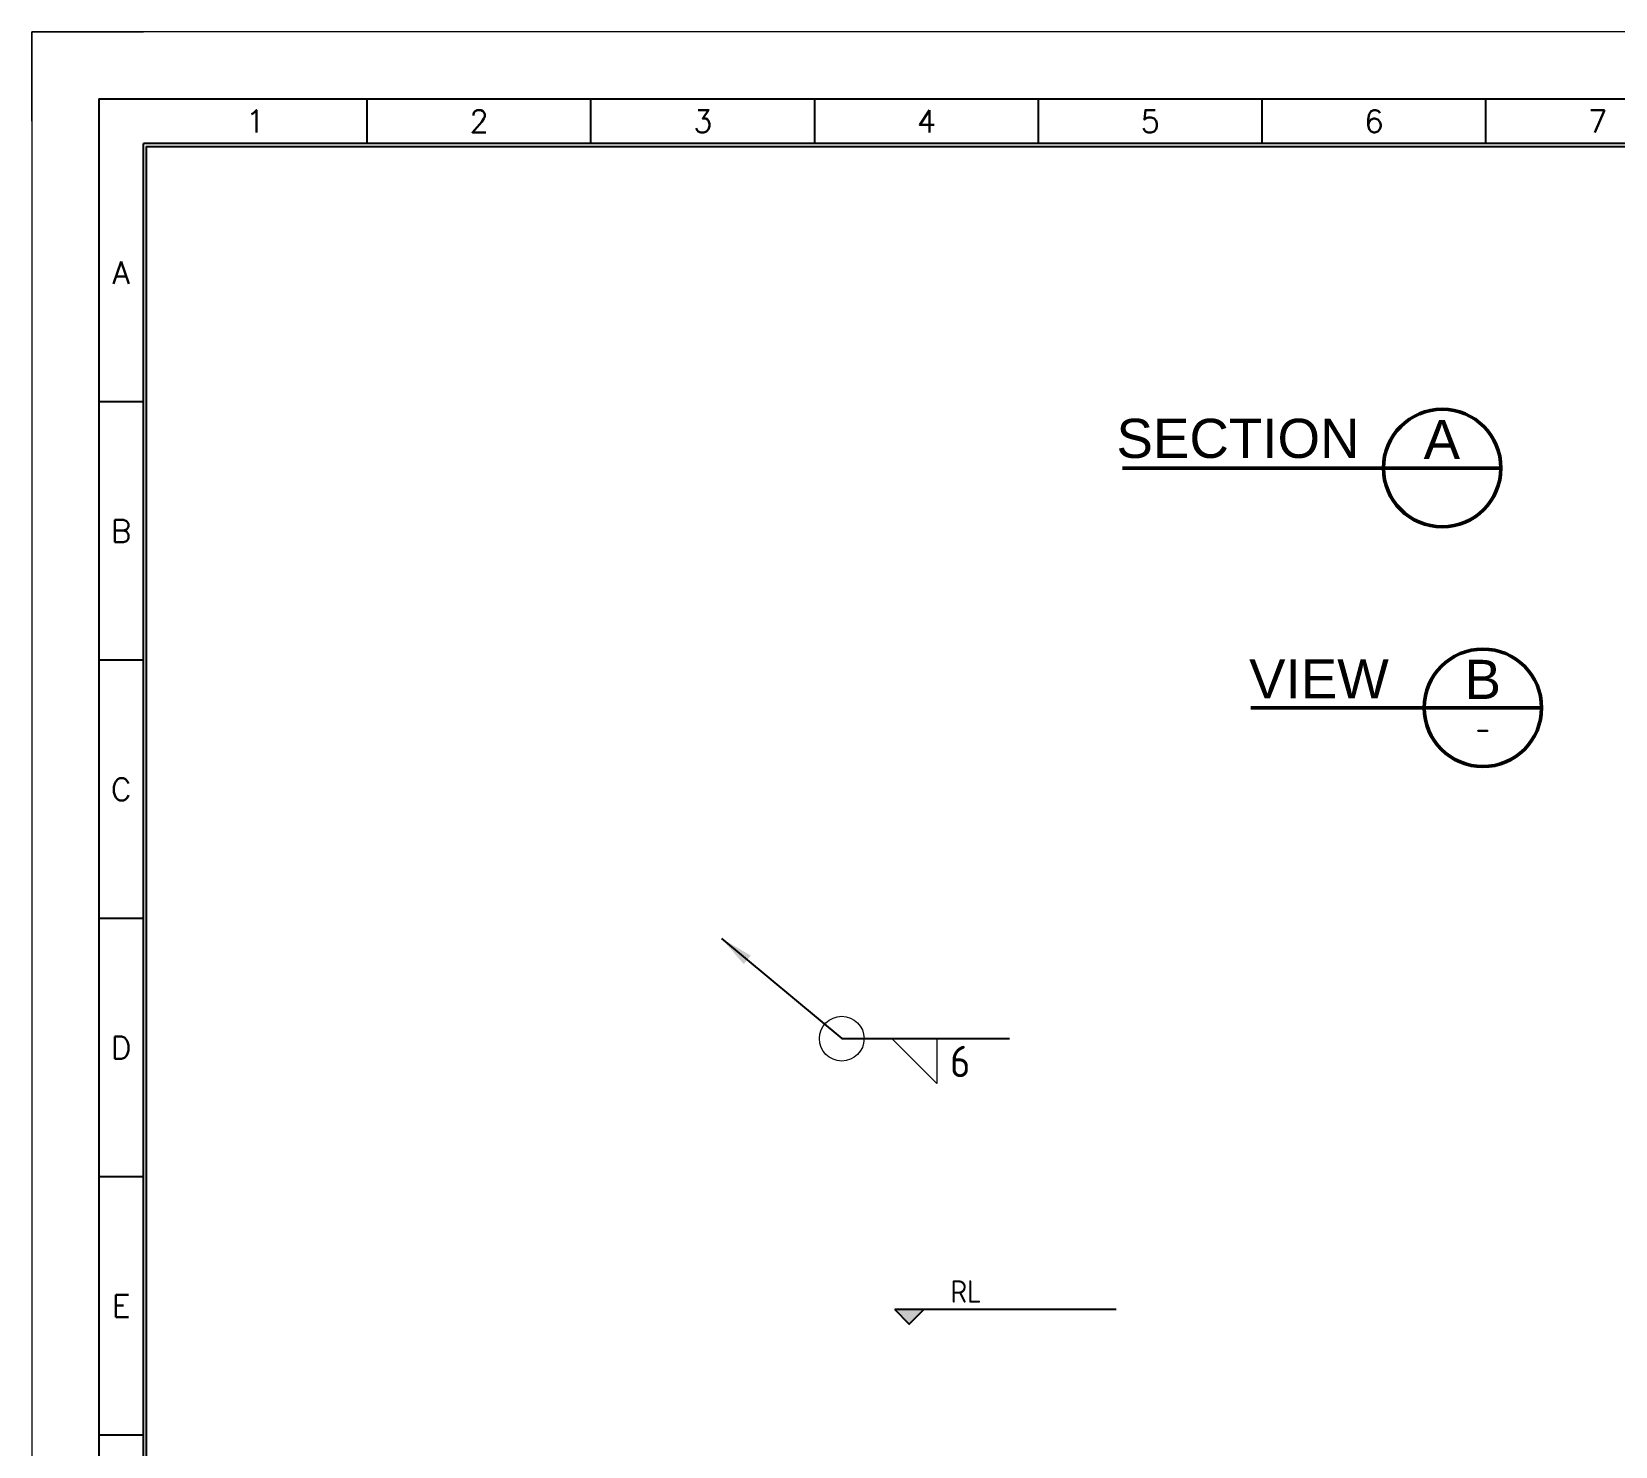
# Paper-space layout 'Layout1' of a CAD drawing. Header units: millimetres. Extents: x 0 to 420, y 0 to 297.
# Drawn here: x 0 to 141.6, y 170.6 to 297 of the extents above; entities that cross this region are included whole.
import ezdxf
from ezdxf.enums import TextEntityAlignment as Align

# ---------------------------------------------------------------- set-up
doc = ezdxf.new("R2010")
doc.units = ezdxf.units.MM
for name, color, linetype, lineweight in [('.DIMENSION', 6, 'Continuous', 25), ('.OUTLINE 3', 1, 'Continuous', 50), ('.TEXT', 2, 'Continuous', 20)]:
    doc.layers.add(name, color=color, linetype=linetype, lineweight=lineweight)
for name, color, linetype in [('.TITLE BLOCK ATTRIBUTES', 2, 'Continuous'), ('.TITLE BLOCK OUTLINE', 151, 'Continuous'), ('.TITLE BLOCK TEXT', 3, 'Continuous')]:
    doc.layers.add(name, color=color, linetype=linetype)
doc.layers.add('.TITLE PAGE OUTLINE', color=252, linetype='Continuous', plot=False)
doc.styles.add('ARIAL', font='arial.ttf')
doc.styles.add('ISOCP', font='isocp.shx')
doc.styles.add('ROMANS', font='romans')
doc.styles.add('style1', font='FRABK.TTF')
doc.dimstyles.new('AP-L-A1', dxfattribs={"dimscale": 0, "dimtxt": 3.5, "dimasz": 3, "dimexe": 1, "dimexo": 1, "dimtad": 1, "dimdec": 0, "dimdsep": 46, "dimtxsty": 'ISOCP', "dimcen": 2.5, "dimclrd": 256, "dimclre": 256, "dimclrt": 50, "dimadec": 0, "dimazin": 0, "dimtfac": 1, "dimtdec": 0, "dimtmove": 0, "dimatfit": 3, "dimfxl": 10, "dimarcsym": 0})

# ---------------------------------------------------------------- blocks, each defined once
blk = doc.blocks.new('AP TITLE BLOCK A3')
at = {"layer": '.TITLE BLOCK OUTLINE'}
for p, q in [((6, 291), (414, 291)), ((6, 291), (6, 6)), ((30, 287), (30, 291)), ((50, 287), (50, 291)), ((70, 287), (70, 291)), ((90, 287), (90, 291)), ((110, 287), (110, 291)), ((130, 287), (130, 291)), ((10, 10), (10, 287)), ((410, 287), (10, 287)), ((10.25, 286.75), (409.75, 286.75)), ((10.25, 286.75), (10.25, 10.25)), ((10, 263.92), (6, 263.92)), ((10, 264), (10, 264.08)), ((10, 240.83), (6, 240.83)), ((10, 240.92), (10, 241)), ((10, 217.75), (6, 217.75)), ((10, 217.83), (10, 217.92)), ((10, 194.67), (6, 194.67)), ((10, 194.75), (10, 194.83)), ((10, 171.58), (6, 171.58)), ((10, 171.67), (10, 171.75))]:
    blk.add_line(p, q, dxfattribs=at)
at = {"layer": '.TITLE PAGE OUTLINE', "color": 170, "linetype": 'Continuous', "lineweight": 13}
for p, q in [((0, 289), (0, 297)), ((0, 297), (10, 297))]:
    blk.add_line(p, q, dxfattribs=at)
at = {"layer": '.TITLE PAGE OUTLINE', "linetype": 'Continuous', "lineweight": 0}
blk.add_3dface([(0, 0), (420, 0), (420, 297), (0, 297)], dxfattribs=at)
at = {"layer": '.TITLE BLOCK ATTRIBUTES', "style": 'style1'}
for tag, p in [('REVF', (12.75, 33)), ('00.00.06', (20.75, 33)), ('DRN6', (29.25, 33)), ('CHK6', (35.25, 33)), ('APP6', (41.25, 33)), ('REVE', (12.75, 29.5)), ('00.00.05', (20.75, 29.5)), ('DRN5', (29.25, 29.5)), ('CHK5', (35.25, 29.5)), ('APP5', (41.25, 29.5)), ('REVD', (12.75, 26)), ('00.00.04', (20.75, 26)), ('DRN4', (29.25, 26)), ('CHK4', (35.25, 26)), ('APP4', (41.25, 26)), ('REVC', (12.75, 22.5)), ('00.00.03', (20.75, 22.5)), ('DRN3', (29.25, 22.5)), ('CHK3', (35.25, 22.5)), ('APP3', (41.25, 22.5)), ('REVB', (12.75, 19)), ('00.00.02', (20.75, 19)), ('DRN2', (29.25, 19)), ('CHK2', (35.25, 19)), ('APP2', (41.25, 19)), ('REVA', (12.75, 15.5)), ('00.00.01', (20.75, 15.5)), ('DRN1', (29.25, 15.5)), ('CHK1', (35.25, 15.5)), ('APP1', (41.25, 15.5))]:
    blk.add_attdef(tag, text='', height=1.5, dxfattribs=at).set_placement(p, align=Align.MIDDLE_CENTER)
for tag, height, p in [('DESRP6', 1.5, (45.7, 33)), ('CLIENT', 3, (258.26, 31.25)), ('TITLE1', 3, (318.01, 31.25)), ('DESRP5', 1.5, (45.7, 29.5)), ('TITLE2', 3, (318.01, 26)), ('DESRP4', 1.5, (45.7, 26)), ('PROJ1', 3, (258.26, 24.75)), ('DESRP3', 1.5, (45.7, 22.5)), ('PROJ2', 3, (258.26, 20.25)), ('TITLE3', 3, (318.01, 20.87)), ('DESRP2', 1.5, (45.7, 19)), ('DESRP1', 1.5, (45.7, 15.5)), ('SHN', 3, (258.26, 13.75)), ('DRGNO.', 3, (318.01, 13.75)), ('A', 3, (404.58, 13.75))]:
    blk.add_attdef(tag, text='', height=height, dxfattribs=at).set_placement(p, align=Align.MIDDLE_LEFT)
at = {"layer": '.TITLE BLOCK ATTRIBUTES', "style": 'ROMANS'}
for tag, p in [('DRN', (248.76, 33)), ('CHK', (248.76, 29.5)), ('APP', (248.76, 26)), ('DATE', (248.76, 22.5)), ('SCALE', (248.76, 19)), ('TOL', (248.76, 15.5)), ('PGES', (248.76, 12))]:
    blk.add_attdef(tag, text='', height=1.5, dxfattribs=at).set_placement(p, align=Align.MIDDLE_RIGHT)
at = {"layer": '.TITLE BLOCK TEXT', "style": 'ROMANS'}
for s, p in [('1', (20, 289)), ('2', (40, 289)), ('3', (60, 289)), ('4', (80, 289)), ('5', (100, 289)), ('6', (120, 289)), ('7', (140, 289)), ('A', (8, 275.46)), ('B', (8, 252.37)), ('C', (8, 229.29)), ('D', (8, 206.21)), ('E', (8, 183.12))]:
    blk.add_text(s, height=2, dxfattribs=at).set_placement(p, align=Align.MIDDLE_CENTER)
blk = doc.blocks.new('SECTION A1')
at = {"layer": '.OUTLINE 3'}
blk.add_line((2677.19, -191.78), (2643.37, -191.78), dxfattribs=at)
blk.add_circle((2671.94, -191.78), 5.25, dxfattribs=at)
at = {"layer": '.OUTLINE 3', "insert": (2664.55, -187.38), "char_height": 3.5, "width": 14.1167, "attachment_point": 3, "style": 'ARIAL'}
blk.add_mtext('{\\f@Arial Unicode MS|b0|i0|c0|p34;SECTION}', dxfattribs=at)
at = {"layer": '.OUTLINE 3', "style": 'ARIAL'}
for tag, height, p in [('A', 3.5, (2671.91, -190.98)), ('1:30', 1.4, (2645.19, -193.94)), ('-', 2.1, (2671.94, -195.3))]:
    blk.add_attdef(tag, text='', height=height, dxfattribs=at).set_placement(p, align=Align.CENTER)
blk = doc.blocks.new('A1 VIEW')
at = {"layer": '.OUTLINE 3'}
for p, q in [((139.24, 188.39), (102.11, 188.39)), ((124.24, 188.39), (139.24, 188.39))]:
    blk.add_line(p, q, dxfattribs=at)
blk.add_circle((131.74, 188.39), 7.5, dxfattribs=at)
at = {"layer": '.OUTLINE 3', "style": 'ARIAL'}
blk.add_text('VIEW', height=5, dxfattribs=at).set_placement((101.88, 189.59))
for tag, height, p in [('A', 5, (131.74, 189.67)), ('1:30', 2, (104.71, 185.31)), ('-', 3, (131.74, 183.37))]:
    blk.add_attdef(tag, text='', height=height, dxfattribs=at).set_placement(p, align=Align.CENTER)
blk = doc.blocks.new('RL')
at = {"layer": '.DIMENSION'}
h = blk.add_hatch(color=256, dxfattribs=at)
h.dxf.hatch_style = 1
h.paths.add_polyline_path([(210.11, 106.69), (214.68, 106.69), (212.39, 104.4)])
blk.add_line((244.74, 106.69), (210.11, 106.69), dxfattribs=at)
at = {"layer": '.DIMENSION', "flags": 128}
blk.add_lwpolyline([(214.68, 106.69), (212.39, 104.4), (210.11, 106.69)], dxfattribs=at)
at = {"layer": '.TEXT', "style": 'ISOCP'}
blk.add_attdef('RL', (218.84, 107.74), '', height=3.5, dxfattribs=at)

psp = doc.layouts.get("Layout1")

# ---------------------------------------------------------------- linework, layer by layer
at = {"layer": '.TEXT', "flags": 128}
psp.add_lwpolyline([(80.91, 207.02), (80.91, 203.02), (76.91, 207.02)], dxfattribs=at)
at = {"layer": '.TEXT'}
psp.add_circle((72.42, 207.02), 2, dxfattribs=at)

# ---------------------------------------------------------------- block references
at = {"layer": '.OUTLINE 3'}
psp.add_blockref('SECTION A1', (-2545.84, 449.79), dxfattribs=at).add_auto_attribs({'A': 'A'})
ref = psp.add_blockref('A1 VIEW', (37.52, 104.71), dxfattribs=dict(at, xscale=0.7, yscale=0.7, zscale=0.7))
ref.add_attrib('-', '-', dxfattribs={"color": 2, "height": 2.1, "style": 'ISOCP'}).set_placement((129.73, 233.06), align=Align.BOTTOM_CENTER)
ref.add_attrib('A', 'B', dxfattribs={"height": 3.5, "style": 'ARIAL'}).set_placement((129.73, 237.37), align=Align.CENTER)
at = {"layer": '.TEXT', "xscale": 0.5714285712000001, "yscale": 0.5714285712000001, "zscale": 0.5714285712000001}
psp.add_blockref('RL', (-42.91, 121.86), dxfattribs=at).add_auto_attribs({'RL': 'RL'})
psp.add_blockref('AP TITLE BLOCK A3', (0, 0))

# ---------------------------------------------------------------- texts
at = {"layer": '.TEXT', "insert": (82.1, 206.38), "char_height": 2.8, "width": 28.3448, "attachment_point": 1, "style": 'ISOCP'}
psp.add_mtext('6', dxfattribs=at)

# ---------------------------------------------------------------- leaders
at = {"layer": '.DIMENSION'}
psp.add_leader([(61.67, 215.98), (72.42, 207.02), (87.43, 207.02)], dimstyle='AP-L-A1', override={"dimscale": 1, "dimtad": 0, "dimtxsty": 'ISOCP'}, dxfattribs=at)

doc.saveas('drawing.dxf')
